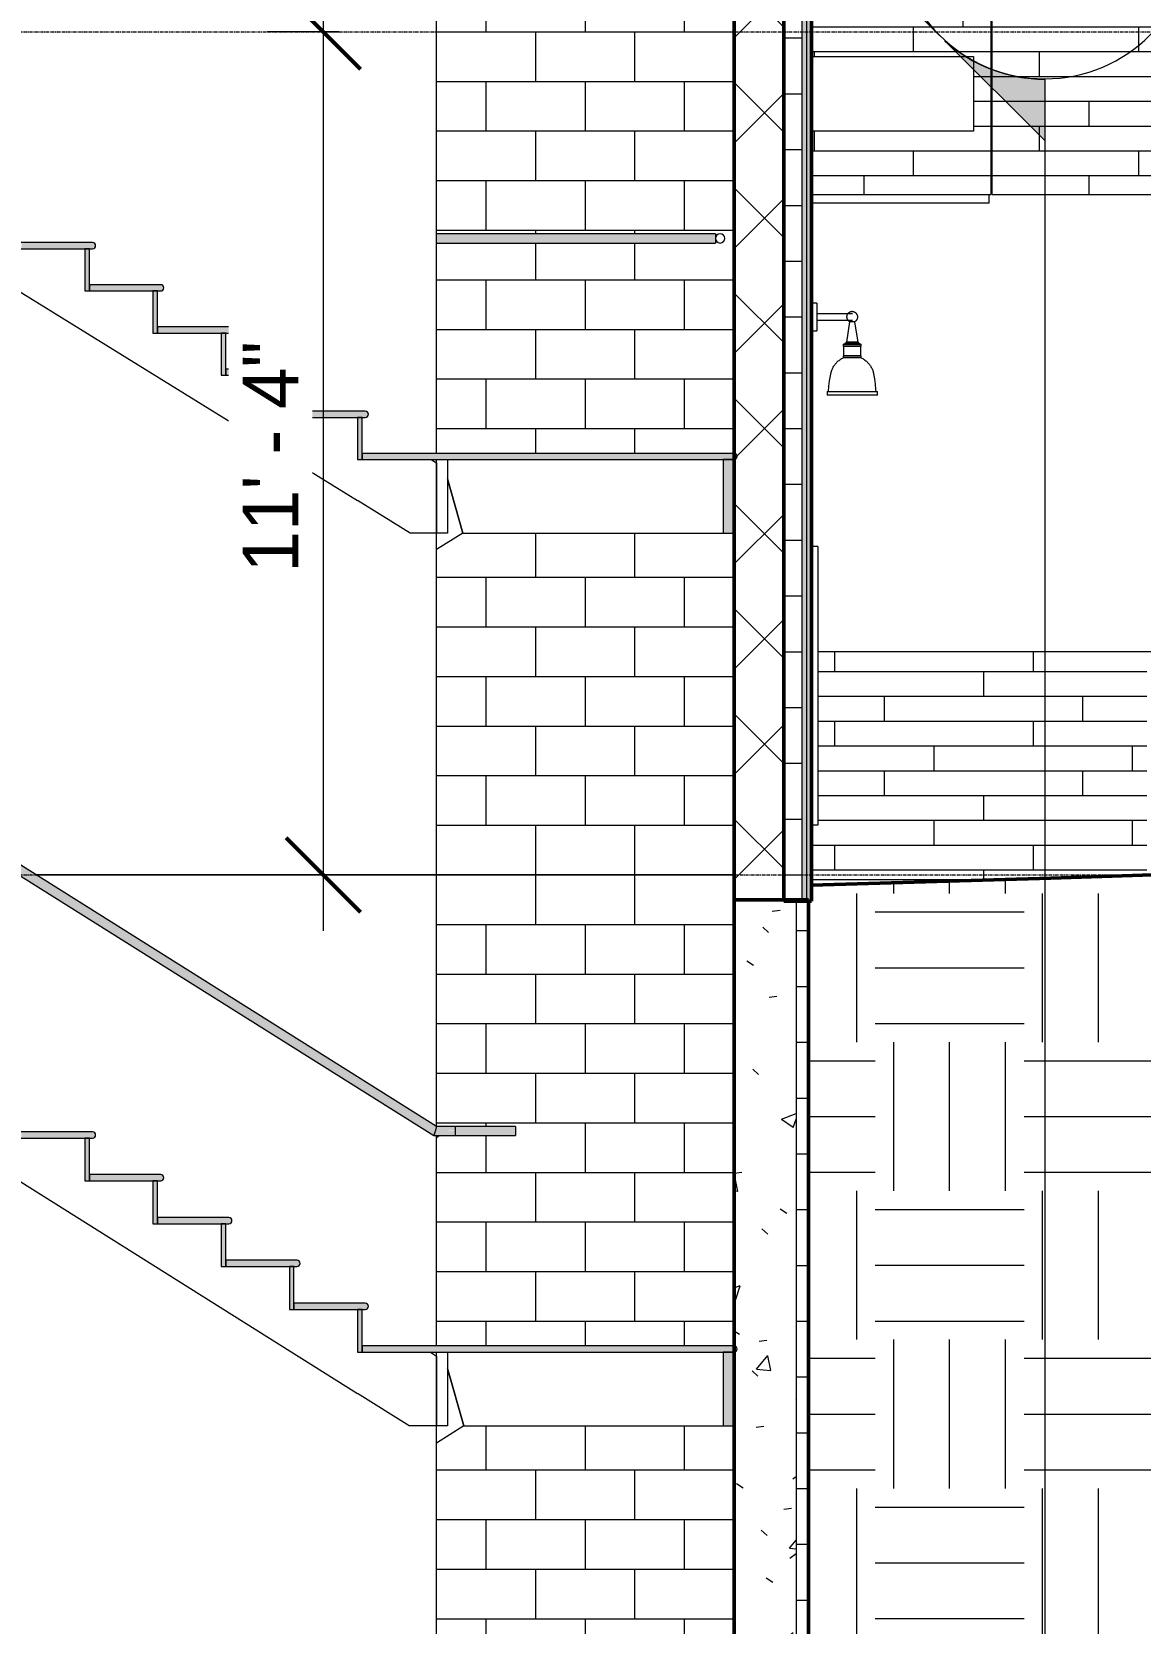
# Model space of a CAD drawing. Header units: inches. Extents: x 9661 to 16493, y -360 to 681.
# Drawn here: x 11963.9 to 12142.7, y -120.7 to 136 of the extents above; entities that cross this region are included whole.
import ezdxf

# ---------------------------------------------------------------- set-up
doc = ezdxf.new("R2010")
doc.units = ezdxf.units.IN
doc.header["$MEASUREMENT"] = 0
doc.linetypes.add('Grid Line 1_2_', pattern=[0.875, 0.5, -0.125, 0.125, -0.125])
for name, color, linetype, lineweight in [('0-1', 7, 'Continuous', 5), ('0-3', 10, 'Continuous', 13), ('A-ANNO-DIMS', 211, 'Continuous', 9), ('A-ANNO-DIMS-96', 211, 'Continuous', 9), ('A-CLNG-1', 55, 'Continuous', 13), ('A-FLOR-3', 55, 'Continuous', 13), ('A-FLOR-HRAL-1', 9, 'Continuous', 9), ('A-FLOR-HRAL-2', 7, 'Continuous', 9), ('A-FLOR-LEVL-1', 51, 'Grid Line 1_2_', 9), ('A-GENM-1', 135, 'Continuous', 9), ('A-WALL', 113, 'Continuous', 13), ('A-WALL-2', 55, 'Continuous', 13), ('A-WALL-3', 250, 'Continuous', 50), ('A-WALL-5', 8, 'Continuous', 5), ('A-WALL-6', 254, 'Continuous', 13), ('A-WALL-8', 113, 'Continuous', 50), ('A-WALL-PATT-3', 135, 'Continuous', 9), ('A-WALL-PATT-4', 252, 'Continuous', 9), ('A-WALL-PATT-5', 111, 'Continuous', 9), ('C-TOPO', 7, 'Continuous', 9), ('C-TOPO-1', 7, 'Continuous', 50), ('C-TOPO-2', 135, 'Continuous', 9), ('E-LITE-EQPM-1', 135, 'Continuous', 9), ('G-ANNO-SYMB-1', 111, 'Continuous', 9), ('I-WALL-1', 55, 'Continuous', 13), ('S-FNDN-4', 32, 'Continuous', 50), ('S-STRS-1', 31, 'Continuous', 5), ('S-STRS-2', 7, 'Continuous', 9)]:
    doc.layers.add(name, color=color, linetype=linetype, lineweight=lineweight)
doc.styles.add('Century Gothic', font='ufonts.com_century-gothic.ttf', dxfattribs={"height": 9})
doc.dimstyles.new('OD__1_8__Tol__', dxfattribs={"dimscale": 12, "dimtxt": 9.397514, "dimasz": 1, "dimexe": 0.75, "dimexo": 0.5, "dimgap": 0.125, "dimtad": 1, "dimdec": 3, "dimrnd": 0.125, "dimzin": 3, "dimdsep": 46, "dimlunit": 4, "dimtxsty": 'Century Gothic', "dimblk1": 'OBLIQUE', "dimblk2": 'OBLIQUE', "dimsah": 1, "dimcen": 0.09, "dimdle": 0.75, "dimazin": 0, "dimtfac": 1, "dimtdec": 4, "dimtix": 1, "dimtmove": 0, "dimatfit": 3, "dimfxl": 1, "dimtvp": 1, "dimtfill": 1, "dimfrac": 2, "dimtolj": 1, "dimtzin": 0, "dimarcsym": 2})
pattern_1 = [(0, (12114.152, 136.8), (0, 4), []), (90, (12114.152, 136.8), (-8, 8), [4, -28]), (90, (12130.152, 140.8), (-8, 8), [4, -28])]
pattern_2 = [(0, (10995.947, 72), (0, 9), []), (90, (10995.947, 72), (-9, 6e-16), [])]

# ---------------------------------------------------------------- blocks, each defined once
blk = doc.blocks.new('CTR  - Topography_rvt-1-BUILDING SECTION - EAST_WEST - LOOKING NORTH')
at = {"layer": 'C-TOPO'}
h = blk.add_hatch(dxfattribs=at)
h.set_pattern_fill('FP_10', color=256, style=0, pattern_type=2)
h.set_pattern_definition([(0, (10995.947, 72), (24, 24), [24, -24]), (0, (10995.947, 81), (24, 24), [24, -24]), (0, (10995.947, 90), (24, 24), [24, -24]), (90, (10998.947, 93), (-24, 24), [24, -24]), (90, (11007.947, 93), (-24, 24), [24, -24]), (90, (11016.947, 93), (-24, 24), [24, -24])])
h.paths.add_polyline_path([(12161.87, -206.52), (12266.59, -206.52), (12266.59, -30), (12200.47, -30), (12179.3, -15.82), (12144.73, 0), (12122.39, -0.71), (12089.69, -1.66), (12089.69, -4.25), (12089.19, -4.25), (12089.19, -158), (12095.19, -158), (12095.19, -170), (12083.19, -170), (12083.19, -206.52), (12137.74, -206.52)], flags=0)
at = {"layer": 'C-TOPO-1'}
for p, q in [((12089.69, -1.66), (12128.3, -0.54)), ((12128.3, -0.54), (12144.73, 0))]:
    blk.add_line(p, q, dxfattribs=at)
at = {"layer": 'C-TOPO-2'}
for p, q in [((12128.3, -0.54), (12089.69, -1.66)), ((12122.46, -0.71), (12143.79, 0)), ((12128.3, -0.54), (12144.73, 0))]:
    blk.add_line(p, q, dxfattribs=at)
blk = doc.blocks.new('Railing - Railing-2211019-BUILDING SECTION - EAST_WEST - LOOKING NORTH')
at = {"layer": 'A-FLOR-HRAL-1'}
for points in [[(12038.6, -41.32), (12041.94, -41.32), (12041.94, -40.57), (12032.19, -40.59), (12032.19, -41.32), (12033.67, -41.32)], [(12038.6, -42.07), (12041.94, -42.04), (12041.94, -41.32), (12032.19, -41.32), (12032.19, -42.07), (12033.67, -42.07)], [(11896.19, -118.07), (11896.38, -118.04), (11896.56, -117.97), (11896.72, -117.85), (11896.84, -117.69), (11896.91, -117.51), (11896.94, -117.32), (11896.91, -117.12), (11896.84, -116.94), (11896.72, -116.79), (11896.56, -116.67), (11896.38, -116.59), (11896.19, -116.57), (11896, -116.59), (11895.81, -116.67), (11895.66, -116.79), (11895.54, -116.94), (11895.46, -117.12), (11895.44, -117.32), (11895.46, -117.51), (11895.54, -117.69), (11895.66, -117.85), (11895.81, -117.97), (11896, -118.04)], [(11907.44, -117.32), (11907.46, -117.12), (11907.56, -116.79), (11907.54, -116.57), (11896.94, -116.59), (11896.94, -117.32), (11907.38, -117.32)], [(11907.54, -118.07), (11907.56, -118.04), (11907.54, -117.69), (11907.46, -117.51), (11907.44, -117.32), (11896.94, -117.32), (11896.94, -118.07), (11905.52, -118.07)]]:
    blk.add_hatch(color=256, dxfattribs=at).paths.add_polyline_path(points, flags=0)
at = {"layer": 'A-FLOR-HRAL-2'}
for p, q in [((12041.94, -40.57), (12032.19, -40.57)), ((12041.94, -40.57), (12041.94, -41.32)), ((12032.19, -42.07), (12041.94, -42.07)), ((12041.94, -41.32), (12041.94, -42.07)), ((11907.56, -116.57), (11896.94, -116.57)), ((11896.94, -117.32), (11896.94, -116.57)), ((11896.94, -118.07), (11896.94, -117.32)), ((11896.94, -118.07), (11907.56, -118.07))]:
    blk.add_line(p, q, dxfattribs=at)
for start, end in [(0, 180), (180, 0)]:
    blk.add_arc((11896.19, -117.32), 0.75, start, end, dxfattribs=at)
blk = doc.blocks.new('Railing - Railing-2254616-BUILDING SECTION - EAST_WEST - LOOKING NORTH')
at = {"layer": 'A-FLOR-HRAL-1'}
for points in [[(12074.19, 102.68), (12074.19, 103.43), (12029.19, 103.4), (12029.19, 102.68), (12073.13, 102.68)], [(12043.53, 101.93), (12074.19, 101.96), (12074.19, 102.68), (12029.19, 102.68), (12029.19, 101.93)]]:
    blk.add_hatch(color=256, dxfattribs=at).paths.add_polyline_path(points, flags=0)
at = {"layer": 'A-FLOR-HRAL-2'}
for p, q in [((12074.19, 103.43), (12029.19, 103.43)), ((12074.19, 103.43), (12074.19, 102.68)), ((12029.19, 101.93), (12074.19, 101.93)), ((12074.19, 102.68), (12074.19, 101.93))]:
    blk.add_line(p, q, dxfattribs=at)
for start, end in [(0, 180), (180, 0)]:
    blk.add_arc((12074.94, 102.68), 0.75, start, end, dxfattribs=at)
blk = doc.blocks.new('Railing - Railing-2230788-BUILDING SECTION - EAST_WEST - LOOKING NORTH')
at = {"layer": 'A-FLOR-HRAL-1'}
for points in [[(11907.97, 34.68), (11908.16, 35.43), (11897.19, 35.41), (11897.19, 34.68), (11907.92, 34.68)], [(11907.76, 33.93), (11907.97, 34.68), (11897.19, 34.68), (11897.19, 33.93), (11907.56, 33.93)], [(12028.76, -42.07), (12028.97, -41.32), (11907.97, 34.68), (11907.79, 33.92), (12028.74, -42.06)], [(12028.97, -41.32), (12029.16, -40.55), (11908.18, 35.41), (11907.97, 34.68), (12028.92, -41.28)], [(12029.46, -41.32), (12032.19, -41.27), (12032.19, -40.57), (12029.18, -40.59), (12028.97, -41.32), (12029.41, -41.32)], [(12029.62, -42.07), (12032.19, -42.03), (12032.19, -41.32), (12028.97, -41.32), (12028.79, -42.07), (12029.61, -42.07)], [(12029.19, -42.34), (12029.56, -42.07), (12029.19, -42.08), (12029.19, -42.34)], [(11907.56, -117.72), (11907.53, -116.95), (11907.46, -117.14), (11907.44, -117.33), (11907.47, -117.53), (11907.55, -117.7)]]:
    blk.add_hatch(color=256, dxfattribs=at).paths.add_polyline_path(points, flags=0)
at = {"layer": 'A-FLOR-HRAL-2'}
for p, q in [((11908.19, 35.43), (11897.19, 35.43)), ((11897.19, 34.68), (11897.19, 35.43)), ((11897.19, 33.93), (11897.19, 34.68)), ((11897.19, 33.93), (11907.76, 33.93)), ((11907.76, 33.93), (12028.76, -42.07)), ((12029.19, -40.57), (11908.19, 35.43)), ((12032.19, -40.57), (12029.19, -40.57)), ((12032.19, -40.57), (12032.19, -41.32)), ((12028.76, -42.07), (12032.19, -42.07)), ((12029.19, -42.34), (12029.62, -42.07)), ((12032.19, -41.32), (12032.19, -42.07))]:
    blk.add_line(p, q, dxfattribs=at)
for start, end in [(150, 180), (180, 210)]:
    blk.add_arc((11908.19, -117.32), 0.75, start, end, dxfattribs=at)
for points in [[(11907.97, 34.68), (11907.95, 34.62), (11907.92, 34.49), (11907.86, 34.3), (11907.82, 34.15), (11907.78, 34.03), (11907.76, 33.95), (11907.76, 33.93), (11907.76, 33.93)], [(12028.97, -41.32), (12028.95, -41.38), (12028.92, -41.51), (12028.86, -41.7), (12028.82, -41.85), (12028.78, -41.97), (12028.76, -42.05), (12028.76, -42.07), (12028.76, -42.07)]]:
    blk.add_open_spline(points, degree=3, dxfattribs=at)
for points in [[(11908.19, 35.43), (11908.19, 35.43), (11908.17, 35.38), (11908.13, 35.22), (11908.08, 35.06), (11908.03, 34.88), (11907.99, 34.75), (11907.97, 34.68)], [(12029.19, -40.57), (12029.19, -40.57), (12029.17, -40.62), (12029.13, -40.78), (12029.08, -40.94), (12029.03, -41.12), (12028.99, -41.25), (12028.97, -41.32)]]:
    blk.add_open_spline(points, degree=3, knots=[0.5, 0.5, 0.5, 0.5, 0.6666667, 0.75, 0.8333333, 0.9166667, 1, 1, 1, 1], dxfattribs=at)
blk = doc.blocks.new('CTR - 1st Phase -Stairs _ Elevators_rvt-1-BUILDING SECTION - EAST_WEST - LOOKING NORTH')
at = {"layer": 'A-WALL-PATT-3'}
h = blk.add_hatch(dxfattribs=at)
h.set_pattern_fill('FP_31', color=256, style=0, pattern_type=2)
h.set_pattern_definition([(0, (12069.189, -8), (0, 8), []), (90, (12069.189, -8), (-8, 8), [8, -8])])
h.paths.add_polyline_path([(12069.71, 0), (12077.19, 0), (12077.19, 55.12), (12033.43, 55.12), (12029.19, 52.51), (12029.19, 0), (12043.53, 0)], flags=0)
h.paths.add_polyline_path([(11897.19, 0), (11907.56, 0), (11907.56, 33.93), (11897.19, 33.93), (11897.19, 22.69)], flags=0)
h.paths.add_polyline_path([(11907.56, 35.43), (11907.56, 123.37), (11845.19, 123.37), (11845.19, 92), (11897.19, 92), (11897.19, 35.43), (11905.52, 35.43)], flags=0)
h.paths.add_polyline_path([(12033.67, 68), (12077.19, 68), (12077.19, 192.6), (12033.67, 192.6), (12029.19, 189.77), (12029.19, 103.43), (12074.19, 103.41), (12074.19, 101.93), (12029.19, 101.93), (12029.19, 68), (12030.94, 68)], flags=0)
h.paths.add_polyline_path([(12074.94, 101.93), (12074.41, 102.15), (12074.19, 102.68), (12074.41, 103.21), (12074.94, 103.43), (12075.47, 103.21), (12075.69, 102.68), (12075.47, 102.15), (12075, 101.96)], flags=0)
h.paths.add_polyline_path([(11845.19, 136), (11907.56, 136), (11907.56, 255.37), (11845.19, 255.37), (11845.19, 176.39), (11846.45, 176.35), (11846.57, 176.26), (11846.62, 176.2), (11846.62, 175.8), (11846.45, 175.65), (11846.28, 175.62), (11846.06, 175.61), (11845.19, 175.61), (11845.19, 160.22)], flags=0)
h.paths.add_polyline_path([(11845.69, 175.8), (11845.75, 176), (11845.69, 176.1), (11845.69, 175.9)], flags=0)
h.paths.add_polyline_path([(12077.19, 205.47), (12077.19, 373.37), (12029.19, 373.37), (12029.19, 240.91), (12074.19, 240.88), (12074.19, 239.41), (12029.19, 239.39), (12029.19, 205.47), (12075.44, 205.47)], flags=0)
h.paths.add_polyline_path([(12074.94, 239.41), (12074.41, 239.63), (12074.19, 240.16), (12074.41, 240.69), (12074.94, 240.91), (12075.47, 240.68), (12075.69, 240.16), (12075.47, 239.63), (12075, 239.43)], flags=0)
h.paths.add_polyline_path([(11845.19, 268), (11907.56, 268), (11907.56, 373.37), (11845.19, 373.37), (11845.19, 308.39), (11846.45, 308.35), (11846.57, 308.26), (11846.62, 308.2), (11846.62, 307.8), (11846.45, 307.65), (11846.28, 307.62), (11846.06, 307.61), (11845.19, 307.61), (11845.19, 297.74)], flags=0)
h.paths.add_polyline_path([(11845.69, 307.8), (11845.75, 308), (11845.69, 308.1), (11845.69, 307.9)], flags=0)
h = blk.add_hatch(dxfattribs=at)
h.set_pattern_fill('FP_30', color=256, style=0, pattern_type=2)
h.set_pattern_definition([(0, (12069.189, -160), (0, 8), []), (90, (12069.189, -160), (-8, 8), [8, -8])])
h.paths.add_polyline_path([(11896.94, -117.32), (11896.91, -117.51), (11896.84, -117.69), (11896.72, -117.85), (11896.56, -117.97), (11896.38, -118.04), (11896.19, -118.07), (11896, -118.04), (11895.81, -117.97), (11895.66, -117.85), (11895.54, -117.69), (11895.46, -117.51), (11895.44, -117.32), (11895.46, -117.12), (11895.54, -116.94), (11895.66, -116.79), (11895.81, -116.67), (11896, -116.59), (11896.19, -116.57), (11896.38, -116.59), (11896.56, -116.67), (11896.72, -116.79), (11896.84, -116.94), (11896.91, -117.12)], flags=0)
h.paths.add_polyline_path([(11944.95, -158), (12077.19, -158), (12077.19, -88.88), (12033.61, -88.88), (12029.19, -91.65), (12029.19, -152), (11907.56, -152), (11907.54, -118.07), (11896.94, -118.04), (11896.94, -116.57), (11907.56, -116.57), (11907.56, -12.63), (11854.19, -12.63), (11854.19, -16), (11859.19, -16), (11859.19, -35.21), (11858.4, -36), (11845.19, -36), (11845.19, -158), (11925.23, -158)], flags=0)
h.paths.add_polyline_path([(11855.19, -152), (11853.19, -152), (11853.19, -64), (11893.19, -64), (11893.19, -152), (11885.8, -152)], flags=0)
h.paths.add_polyline_path([(12029.56, -76), (12077.19, -76), (12077.19, 0), (12029.19, 0), (12029.2, -40.57), (12041.94, -40.59), (12041.94, -42.07), (12029.56, -42.11), (12029.19, -42.34), (12029.19, -76)], flags=0)
at = {"layer": 'A-WALL-PATT-4'}
h = blk.add_hatch(dxfattribs=at)
h.set_pattern_fill('FP_26', color=256, style=0, pattern_type=2)
h.set_pattern_definition([(45, (10995.947, 72), (-8.48528, 8.48528), []), (135, (10995.947, 72), (-8.48528, -8.48528), [])])
h.paths.add_polyline_path([(12085.19, -4), (12085.19, 374), (12077.19, 374), (12077.19, -4), (12083.19, -4)], flags=0)
at = {"layer": 'S-STRS-1'}
for points in [[(11964.67, 101), (11973.69, 101), (11974.04, 101.15), (11974.19, 101.5), (11974.04, 101.85), (11973.69, 102), (11962.19, 102), (11962.19, 101), (11963.59, 101)], [(11973.19, 94.2), (11973.19, 101), (11972.44, 101), (11972.44, 94.2)], [(11976.17, 94.2), (11984.69, 94.2), (11985.04, 94.35), (11985.19, 94.7), (11985.04, 95.05), (11984.69, 95.2), (11973.19, 95.2), (11973.19, 94.2)], [(11983.44, 87.4), (11984.19, 87.4), (11984.19, 94.2), (11983.44, 94.2), (11983.44, 88.4)], [(11984.19, 87.4), (11995.69, 87.4), (11996.04, 87.55), (11996.19, 87.9), (11996.04, 88.25), (11995.69, 88.4), (11984.19, 88.4)], [(11995.19, 80.6), (11995.19, 87.4), (11994.44, 87.4), (11994.44, 80.6)], [(11999.86, 80.6), (12006.69, 80.6), (12007.04, 80.75), (12007.19, 81.1), (12007.04, 81.45), (12006.69, 81.6), (11995.19, 81.6), (11995.19, 80.6)], [(12006.19, 73.8), (12006.19, 80.6), (12005.44, 80.6), (12005.44, 73.8)], [(12017.69, 73.8), (12018.04, 73.95), (12018.19, 74.3), (12018.04, 74.65), (12017.69, 74.8), (12006.19, 74.8), (12006.19, 73.8), (12016.44, 73.8)], [(12017.19, 67), (12017.19, 73.8), (12016.44, 73.8), (12016.44, 67)], [(12029.19, 67), (12077.19, 67), (12077.19, 68), (12017.19, 68), (12017.19, 67), (12028.33, 67)], [(12077.19, 55.12), (12077.19, 67), (12075.44, 67), (12075.44, 55.12)], [(11963.29, -42.45), (11973.69, -42.45), (11974.04, -42.31), (11974.19, -41.95), (11974.04, -41.6), (11973.69, -41.45), (11962.19, -41.45), (11962.19, -42.45)], [(11972.44, -49.36), (11973.19, -49.36), (11973.19, -42.45), (11972.44, -42.45), (11972.44, -48.36)], [(11983.44, -49.36), (11984.69, -49.36), (11985.04, -49.22), (11985.19, -48.86), (11985.04, -48.51), (11984.69, -48.36), (11973.19, -48.36), (11973.19, -49.36)], [(11983.44, -56.27), (11984.19, -56.27), (11984.19, -49.36), (11983.44, -49.36), (11983.44, -55.27)], [(11984.19, -56.27), (11995.69, -56.27), (11996.04, -56.13), (11996.19, -55.77), (11996.04, -55.42), (11995.69, -55.27), (11984.19, -55.27)], [(11994.44, -63.18), (11995.19, -63.18), (11995.19, -56.27), (11994.44, -56.27), (11994.44, -62.18)], [(11995.19, -63.18), (12006.69, -63.18), (12007.04, -63.04), (12007.19, -62.68), (12007.04, -62.33), (12006.69, -62.18), (11995.19, -62.18)], [(12005.44, -70.09), (12006.19, -70.09), (12006.19, -63.18), (12005.44, -63.18), (12005.44, -69.09)], [(12006.19, -70.09), (12017.69, -70.09), (12018.04, -69.94), (12018.19, -69.59), (12018.04, -69.24), (12017.69, -69.09), (12006.19, -69.09)], [(12016.44, -77), (12017.19, -77), (12017.19, -70.09), (12016.44, -70.09)], [(12017.19, -77), (12077.19, -77), (12077.19, -76), (12017.19, -76)], [(12077.19, -88.88), (12077.19, -77), (12075.44, -77), (12075.44, -88.88)]]:
    blk.add_hatch(color=256, dxfattribs=at).paths.add_polyline_path(points, flags=0)
at = {"layer": 'A-FLOR-3'}
for p, q in [((12089.69, 132), (12115.84, 132)), ((12115.84, 132), (12115.84, 120)), ((12115.84, 120), (12089.69, 120))]:
    blk.add_line(p, q, dxfattribs=at)
at = {"layer": 'A-WALL-2'}
for p, q in [((12077.19, 0), (12029.19, 0)), ((12029.19, 0), (12077.19, 0))]:
    blk.add_line(p, q, dxfattribs=at)
at = {"layer": 'A-WALL-3'}
for p, q in [((12077.19, 376), (12077.19, -4)), ((12085.19, -4), (12085.19, 376)), ((12077.19, -4), (12085.19, -4))]:
    blk.add_line(p, q, dxfattribs=at)
at = {"layer": 'I-WALL-1'}
for p, q in [((12029.19, 68), (12029.19, 192.6)), ((12029.19, 0), (12029.19, 55.12)), ((12029.19, 0), (11964.6, 0)), ((11964.6, 0), (12029.19, 0)), ((12029.19, -40.57), (12029.19, 0)), ((12029.19, -76), (12029.19, -42.07)), ((12029.19, -152), (12029.19, -88.88))]:
    blk.add_line(p, q, dxfattribs=at)
at = {"layer": 'S-STRS-2'}
for p, q in [((11919.19, 120.51), (12016.44, 60.39)), ((11973.69, 102), (11962.19, 102)), ((11962.19, 101), (11973.69, 101)), ((11973.19, 101), (11972.44, 101)), ((11972.44, 101), (11972.44, 94.2)), ((11973.19, 94.2), (11973.19, 101)), ((11984.69, 95.2), (11973.19, 95.2)), ((11973.19, 95.2), (11973.19, 94.2)), ((11972.44, 94.2), (11973.19, 94.2)), ((11973.19, 94.2), (11984.69, 94.2)), ((11984.19, 94.2), (11983.44, 94.2)), ((11983.44, 94.2), (11983.44, 87.4)), ((11984.19, 87.4), (11984.19, 94.2)), ((11983.44, 87.4), (11984.19, 87.4)), ((11995.69, 88.4), (11984.19, 88.4)), ((11984.19, 88.4), (11984.19, 87.4)), ((11984.19, 87.4), (11995.69, 87.4)), ((11995.19, 87.4), (11994.44, 87.4)), ((11994.44, 87.4), (11994.44, 80.6)), ((11995.19, 80.6), (11995.19, 87.4)), ((11994.44, 80.6), (11995.19, 80.6)), ((12006.69, 81.6), (11995.19, 81.6)), ((11995.19, 81.6), (11995.19, 80.6)), ((11995.19, 80.6), (12006.69, 80.6)), ((12006.19, 80.6), (12005.44, 80.6)), ((12005.44, 80.6), (12005.44, 73.8)), ((12006.19, 73.8), (12006.19, 80.6)), ((12017.69, 74.8), (12006.19, 74.8)), ((12006.19, 74.8), (12006.19, 73.8)), ((12005.44, 73.8), (12006.19, 73.8)), ((12006.19, 73.8), (12017.69, 73.8)), ((12017.19, 73.8), (12016.44, 73.8)), ((12016.44, 73.8), (12016.44, 67)), ((12017.19, 67), (12017.19, 73.8)), ((12016.44, 67), (12017.19, 67)), ((12077.19, 68), (12017.19, 68)), ((12017.19, 68), (12017.19, 67)), ((12017.19, 67), (12077.19, 67)), ((12028.33, 67), (12029.19, 66.47)), ((12029.19, 55.12), (12029.19, 67)), ((12030.94, 67), (12030.94, 55.12)), ((12077.19, 67), (12075.44, 67)), ((12075.44, 67), (12075.44, 55.12)), ((12077.19, 67), (12077.19, 68)), ((12077.19, 68), (12077.19, 67)), ((12077.19, 55.12), (12077.19, 67)), ((12029.19, 66.47), (12029.19, 55.12)), ((12030.94, 63.88), (12033.43, 55.12)), ((12033.43, 55.12), (12030.94, 63.88)), ((12024.95, 55.12), (12016.44, 60.39)), ((12029.19, 55.12), (12024.95, 55.12)), ((12030.94, 55.12), (12029.19, 55.12)), ((12033.43, 55.12), (12029.19, 52.51)), ((12033.43, 55.12), (12075.44, 55.12)), ((12075.44, 55.12), (12077.19, 55.12)), ((11908.19, -15.65), (12016.44, -83.64)), ((11973.69, -41.45), (11962.19, -41.45)), ((11962.19, -42.45), (11973.69, -42.45)), ((11973.19, -42.45), (11972.44, -42.45)), ((11972.44, -42.45), (11972.44, -49.36)), ((11973.19, -49.36), (11973.19, -42.45)), ((11984.69, -48.36), (11973.19, -48.36)), ((11973.19, -48.36), (11973.19, -49.36)), ((11972.44, -49.36), (11973.19, -49.36)), ((11973.19, -49.36), (11984.69, -49.36)), ((11984.19, -49.36), (11983.44, -49.36)), ((11983.44, -49.36), (11983.44, -56.27)), ((11984.19, -56.27), (11984.19, -49.36)), ((11983.44, -56.27), (11984.19, -56.27)), ((11995.69, -55.27), (11984.19, -55.27)), ((11984.19, -55.27), (11984.19, -56.27)), ((11984.19, -56.27), (11995.69, -56.27)), ((11995.19, -56.27), (11994.44, -56.27)), ((11994.44, -56.27), (11994.44, -63.18)), ((11995.19, -63.18), (11995.19, -56.27)), ((11994.44, -63.18), (11995.19, -63.18)), ((12006.69, -62.18), (11995.19, -62.18)), ((11995.19, -62.18), (11995.19, -63.18)), ((11995.19, -63.18), (12006.69, -63.18)), ((12006.19, -63.18), (12005.44, -63.18)), ((12005.44, -63.18), (12005.44, -70.09)), ((12006.19, -70.09), (12006.19, -63.18)), ((12017.69, -69.09), (12006.19, -69.09)), ((12006.19, -69.09), (12006.19, -70.09)), ((12005.44, -70.09), (12006.19, -70.09)), ((12006.19, -70.09), (12017.69, -70.09)), ((12017.19, -70.09), (12016.44, -70.09)), ((12016.44, -70.09), (12016.44, -77)), ((12017.19, -77), (12017.19, -70.09)), ((12016.44, -77), (12017.19, -77)), ((12077.19, -76), (12017.19, -76)), ((12017.19, -76), (12017.19, -77)), ((12017.19, -77), (12077.19, -77)), ((12028.19, -77), (12029.19, -77.63)), ((12029.19, -88.88), (12029.19, -77)), ((12030.94, -77), (12030.94, -88.88)), ((12077.19, -77), (12075.44, -77)), ((12075.44, -77), (12075.44, -88.88)), ((12077.19, -77), (12077.19, -76)), ((12077.19, -76), (12077.19, -77)), ((12077.19, -88.88), (12077.19, -77)), ((12029.19, -77.63), (12029.19, -88.88)), ((12030.94, -79.61), (12033.61, -88.88)), ((12033.61, -88.88), (12030.94, -79.61)), ((12024.77, -88.88), (12016.44, -83.64)), ((12029.19, -88.88), (12024.77, -88.88)), ((12030.94, -88.88), (12029.19, -88.88)), ((12033.61, -88.88), (12029.19, -91.65)), ((12033.61, -88.88), (12075.44, -88.88)), ((12075.44, -88.88), (12077.19, -88.88))]:
    blk.add_line(p, q, dxfattribs=at)
for centre in [(11973.69, 101.5), (11984.69, 94.7), (11995.69, 87.9), (12006.69, 81.1), (12017.69, 74.3), (12077.19, 67.5), (11973.69, -41.95), (11984.69, -48.86), (11995.69, -55.77), (12006.69, -62.68), (12017.69, -69.59), (12077.19, -76.5)]:
    blk.add_arc(centre, 0.5, 270, 90, dxfattribs=at)
at = {"layer": '0-3'}
for name in ['Railing - Railing-2254616-BUILDING SECTION - EAST_WEST - LOOKING NORTH', 'Railing - Railing-2230788-BUILDING SECTION - EAST_WEST - LOOKING NORTH', 'Railing - Railing-2211019-BUILDING SECTION - EAST_WEST - LOOKING NORTH']:
    blk.add_blockref(name, (0, 0), dxfattribs=at)
blk = doc.blocks.new('VISA-OW2400-02-SASS - OW2400-L30K-MVOLT-2031435-BUILDING SECTION - EAST_WEST - LOOKING NORTH')
at = {"layer": 'E-LITE-EQPM-1'}
for p, q in [((12090.56, 92.25), (12089.76, 92.25)), ((12089.76, 90), (12089.76, 92.25)), ((12089.76, 87.75), (12089.76, 90)), ((12090.56, 92.25), (12090.56, 90)), ((12096.32, 90.5), (12090.56, 90.5)), ((12090.56, 90), (12090.56, 87.75)), ((12089.76, 87.75), (12090.56, 87.75)), ((12090.56, 89.5), (12096.32, 89.5)), ((12095.82, 89.22), (12095.3, 85.93)), ((12096.67, 89.22), (12095.82, 89.22)), ((12097.19, 85.93), (12096.67, 89.22)), ((12094.8, 85.54), (12094.8, 85.29)), ((12097.7, 85.54), (12094.8, 85.54)), ((12094.8, 85.29), (12094.86, 85.22)), ((12097.7, 85.29), (12094.8, 85.29)), ((12094.86, 85.22), (12094.86, 83.72)), ((12097.63, 85.22), (12094.86, 85.22)), ((12095.27, 85.7), (12095.08, 85.7)), ((12095.08, 85.7), (12095.27, 85.7)), ((12097.19, 85.93), (12095.3, 85.93)), ((12097.42, 85.7), (12095.3, 85.7)), ((12097.07, 85.7), (12097.42, 85.7)), ((12097.63, 85.22), (12097.7, 85.29)), ((12097.63, 83.72), (12097.63, 85.22)), ((12097.7, 85.29), (12097.7, 85.54)), ((12094.86, 83.72), (12094.8, 83.66)), ((12094.8, 83.66), (12094.8, 83.41)), ((12097.7, 83.66), (12094.8, 83.66)), ((12097.7, 83.41), (12094.8, 83.41)), ((12097.63, 83.72), (12094.86, 83.72)), ((12097.7, 83.66), (12097.63, 83.72)), ((12097.7, 83.41), (12097.7, 83.66)), ((12092.19, 77.98), (12092.19, 77.38)), ((12092.19, 77.98), (12100.3, 77.98)), ((12100.3, 77.38), (12092.19, 77.38)), ((12100.3, 77.38), (12100.3, 77.98))]:
    blk.add_line(p, q, dxfattribs=at)
at = {"layer": 'E-LITE-EQPM-1', "flags": 128}
for points in [[(12095.82, 89.22), (12095.79, 89.24), (12095.76, 89.26), (12095.73, 89.29), (12095.7, 89.31), (12095.68, 89.34), (12095.65, 89.36), (12095.63, 89.39), (12095.6, 89.42), (12095.58, 89.45), (12095.56, 89.48), (12095.54, 89.51), (12095.52, 89.54), (12095.5, 89.57), (12095.48, 89.6), (12095.47, 89.64), (12095.46, 89.67), (12095.44, 89.71), (12095.43, 89.74), (12095.42, 89.78), (12095.41, 89.81), (12095.41, 89.85), (12095.4, 89.89), (12095.4, 89.92), (12095.4, 89.96), (12095.39, 90), (12095.4, 90.03), (12095.4, 90.07), (12095.4, 90.11), (12095.41, 90.14), (12095.41, 90.18), (12095.42, 90.22), (12095.43, 90.25), (12095.44, 90.29), (12095.45, 90.32), (12095.47, 90.36), (12095.48, 90.39), (12095.5, 90.42), (12095.51, 90.46), (12095.53, 90.49), (12095.55, 90.52), (12095.57, 90.55), (12095.6, 90.58), (12095.62, 90.61), (12095.64, 90.63), (12095.67, 90.66), (12095.7, 90.68), (12095.73, 90.71), (12095.75, 90.73), (12095.78, 90.75), (12095.81, 90.77), (12095.85, 90.79), (12095.88, 90.81), (12095.91, 90.83), (12095.94, 90.84), (12095.98, 90.86), (12096.01, 90.87), (12096.05, 90.88), (12096.08, 90.89), (12096.12, 90.9), (12096.16, 90.91), (12096.19, 90.91), (12096.23, 90.92), (12096.25, 90.92)], [(12096.25, 90.92), (12096.28, 90.92), (12096.32, 90.91), (12096.36, 90.91), (12096.39, 90.9), (12096.43, 90.89), (12096.46, 90.88), (12096.5, 90.87), (12096.53, 90.85), (12096.57, 90.84), (12096.6, 90.82), (12096.63, 90.8), (12096.66, 90.78), (12096.69, 90.76), (12096.72, 90.74), (12096.75, 90.72), (12096.78, 90.7), (12096.81, 90.67), (12096.83, 90.65), (12096.86, 90.62), (12096.88, 90.59), (12096.91, 90.56), (12096.93, 90.53), (12096.95, 90.5), (12096.97, 90.47), (12096.99, 90.44), (12097, 90.41), (12097.02, 90.37), (12097.03, 90.34), (12097.05, 90.3), (12097.06, 90.27), (12097.07, 90.23), (12097.08, 90.2), (12097.08, 90.16), (12097.09, 90.12), (12097.09, 90.09), (12097.1, 90.05), (12097.1, 90.01), (12097.1, 89.98), (12097.1, 89.94), (12097.09, 89.9), (12097.09, 89.87), (12097.08, 89.83), (12097.07, 89.79), (12097.07, 89.76), (12097.05, 89.72), (12097.04, 89.69), (12097.03, 89.65), (12097.02, 89.62), (12097, 89.59), (12096.98, 89.55), (12096.96, 89.52), (12096.94, 89.49), (12096.92, 89.46), (12096.9, 89.43), (12096.88, 89.4), (12096.85, 89.38), (12096.83, 89.35), (12096.8, 89.32), (12096.77, 89.3), (12096.74, 89.28), (12096.71, 89.25), (12096.68, 89.23), (12096.67, 89.22)], [(12094.8, 85.54), (12094.81, 85.56), (12094.82, 85.57), (12094.83, 85.58), (12094.85, 85.59), (12094.86, 85.61), (12094.88, 85.62), (12094.89, 85.63), (12094.91, 85.64), (12094.92, 85.65), (12094.94, 85.66), (12094.95, 85.66), (12094.97, 85.67), (12094.99, 85.68), (12095, 85.68), (12095.02, 85.69), (12095.04, 85.69), (12095.06, 85.7), (12095.07, 85.7), (12095.08, 85.7)], [(12095.08, 85.7), (12095.08, 85.7), (12095.09, 85.7), (12095.1, 85.7), (12095.11, 85.71), (12095.12, 85.71), (12095.13, 85.71), (12095.14, 85.71), (12095.15, 85.71), (12095.15, 85.72), (12095.16, 85.72), (12095.17, 85.72), (12095.18, 85.73), (12095.19, 85.73), (12095.2, 85.74), (12095.2, 85.74), (12095.21, 85.75), (12095.22, 85.75), (12095.22, 85.76), (12095.23, 85.76), (12095.24, 85.77), (12095.24, 85.78), (12095.25, 85.78), (12095.25, 85.79), (12095.26, 85.8), (12095.27, 85.81), (12095.27, 85.81), (12095.27, 85.82), (12095.28, 85.83), (12095.28, 85.84), (12095.29, 85.85), (12095.29, 85.85), (12095.29, 85.86), (12095.29, 85.87), (12095.3, 85.88), (12095.3, 85.89), (12095.3, 85.9), (12095.3, 85.91), (12095.3, 85.92), (12095.3, 85.93), (12095.3, 85.93)], [(12097.19, 85.93), (12097.19, 85.92), (12097.19, 85.91), (12097.19, 85.9), (12097.19, 85.89), (12097.2, 85.88), (12097.2, 85.87), (12097.2, 85.87), (12097.2, 85.86), (12097.21, 85.85), (12097.21, 85.84), (12097.21, 85.83), (12097.22, 85.82), (12097.22, 85.82), (12097.23, 85.81), (12097.23, 85.8), (12097.24, 85.79), (12097.24, 85.79), (12097.25, 85.78), (12097.25, 85.77), (12097.26, 85.77), (12097.27, 85.76), (12097.27, 85.75), (12097.28, 85.75), (12097.29, 85.74), (12097.29, 85.74), (12097.3, 85.73), (12097.31, 85.73), (12097.32, 85.72), (12097.33, 85.72), (12097.34, 85.72), (12097.34, 85.71), (12097.35, 85.71), (12097.36, 85.71), (12097.37, 85.71), (12097.38, 85.71), (12097.39, 85.7), (12097.4, 85.7), (12097.41, 85.7), (12097.41, 85.7), (12097.42, 85.7)], [(12097.42, 85.7), (12097.43, 85.7), (12097.45, 85.69), (12097.47, 85.69), (12097.49, 85.68), (12097.5, 85.68), (12097.52, 85.67), (12097.54, 85.66), (12097.55, 85.66), (12097.57, 85.65), (12097.59, 85.64), (12097.6, 85.63), (12097.62, 85.62), (12097.63, 85.61), (12097.64, 85.59), (12097.66, 85.58), (12097.67, 85.57), (12097.68, 85.56), (12097.69, 85.54), (12097.7, 85.54)], [(12092.8, 80.85), (12092.83, 80.99), (12092.86, 81.12), (12092.9, 81.26), (12092.95, 81.4), (12093, 81.53), (12093.06, 81.66), (12093.12, 81.79), (12093.19, 81.91), (12093.26, 82.04), (12093.34, 82.16), (12093.42, 82.28), (12093.51, 82.39), (12093.6, 82.5), (12093.69, 82.61), (12093.79, 82.71), (12093.9, 82.81), (12094, 82.9), (12094.12, 82.99), (12094.23, 83.08), (12094.35, 83.16), (12094.47, 83.23), (12094.59, 83.3), (12094.72, 83.37), (12094.8, 83.41)], [(12097.7, 83.41), (12097.82, 83.34), (12097.95, 83.28), (12098.07, 83.2), (12098.19, 83.12), (12098.31, 83.04), (12098.42, 82.95), (12098.53, 82.86), (12098.64, 82.77), (12098.74, 82.67), (12098.84, 82.56), (12098.93, 82.45), (12099.02, 82.34), (12099.11, 82.23), (12099.19, 82.11), (12099.26, 81.99), (12099.33, 81.86), (12099.4, 81.74), (12099.46, 81.61), (12099.51, 81.47), (12099.56, 81.34), (12099.61, 81.2), (12099.65, 81.07), (12099.68, 80.93), (12099.7, 80.85)], [(12092.44, 77.98), (12092.5, 78.83), (12092.6, 79.68), (12092.74, 80.52), (12092.8, 80.85)], [(12099.7, 80.85), (12099.84, 80), (12099.95, 79.16), (12100.03, 78.3), (12100.05, 77.98)]]:
    blk.add_lwpolyline(points, dxfattribs=at)
blk = doc.blocks.new('V-Series_EWC4_SPVU_RFA_2015 - 1ST FLOOR-V32-BUILDING SECTION - EAST_WEST - LOOKING NORTH')
at = {"layer": 'A-GENM-1'}
for p, q in [((12090.69, 53), (12089.69, 53)), ((12090.69, 53), (12090.69, 8)), ((12090.69, 8), (12089.69, 8))]:
    blk.add_line(p, q, dxfattribs=at)
blk = doc.blocks.new('DIMBLOCK4-BUILDING SECTION - EAST_WEST - LOOKING NORTH')
at = {"layer": 'A-ANNO-DIMS-96', "lineweight": 50}
for p, q in [((12010.92, 268), (12004.92, 274)), ((12010.92, 268), (12016.92, 262)), ((12010.92, 136), (12004.92, 142)), ((12010.92, 136), (12016.92, 130))]:
    blk.add_line(p, q, dxfattribs=at)
at = {"layer": 'A-ANNO-DIMS-96'}
for p, q in [((12013.41, 268), (12001.92, 268)), ((12010.92, 268), (12010.92, 136)), ((12010.92, 268), (12013.41, 268)), ((12013.41, 136), (12001.92, 136)), ((12010.92, 136), (12013.41, 136))]:
    blk.add_line(p, q, dxfattribs=at)
at = {"layer": 'A-ANNO-DIMS-96', "color": 0, "insert": (11997.89, 182.76), "char_height": 9, "width": 46.1821, "attachment_point": 1, "rotation": 90, "line_spacing_factor": 0.984502, "style": 'Century Gothic', "bg_fill": 3, "box_fill_scale": 1.25, "bg_fill_color": 256, "bg_fill_true_color": 13158600, "bg_fill_transparency": 0}
blk.add_mtext('11\' - 0"', dxfattribs=at)
blk = doc.blocks.new('_Oblique')
at = {"color": 0, "linetype": 'ByBlock', "lineweight": -2}
blk.add_line((-0.5, -0.5), (0.5, 0.5), dxfattribs=at)
blk = doc.blocks.new('DIMBLOCK5-BUILDING SECTION - EAST_WEST - LOOKING NORTH')
at = {"layer": 'A-ANNO-DIMS-96', "lineweight": 50}
for p, q in [((12010.92, 136), (12004.92, 142)), ((12010.92, 136), (12016.92, 130)), ((12010.92, 0), (12004.92, 6)), ((12010.92, 0), (12016.92, -6))]:
    blk.add_line(p, q, dxfattribs=at)
at = {"layer": 'A-ANNO-DIMS-96'}
for p, q in [((12013.41, 136), (12001.92, 136)), ((12010.92, 136), (12010.92, -9)), ((12010.92, 136), (12013.41, 136)), ((12013.41, 0), (12001.92, 0)), ((12010.92, 0), (12013.41, 0))]:
    blk.add_line(p, q, dxfattribs=at)
at = {"layer": 'A-ANNO-DIMS-96', "color": 0, "insert": (11997.89, 48.76), "char_height": 9, "width": 46.1821, "attachment_point": 1, "rotation": 90, "line_spacing_factor": 0.984502, "style": 'Century Gothic', "bg_fill": 3, "box_fill_scale": 1.25, "bg_fill_color": 256, "bg_fill_true_color": 13158600, "bg_fill_transparency": 0}
blk.add_mtext('11\' - 4"', dxfattribs=at)
blk = doc.blocks.new('Section - Section Head - Filled-22785-BUILDING SECTION - EAST_WEST - LOOKING NORTH')
at = {"layer": 'G-ANNO-SYMB-1'}
h = blk.add_hatch(color=256, dxfattribs=at)
edge = h.paths.add_edge_path(flags=0)
edge.add_arc((10178.19, 472.93), 24.03, 90, 132.0784, ccw=False)
edge.add_line((10178.19, 496.97), (10178.19, 506.88))
edge.add_line((10178.19, 506.88), (10162.08, 490.77))
h = blk.add_hatch(color=256, dxfattribs=at)
edge = h.paths.add_edge_path(flags=0)
edge.add_line((10161.22, 489.91), (10144.25, 472.93))
edge.add_line((10144.25, 472.93), (10154.19, 472.93))
edge.add_arc((10178.19, 472.93), 24, 135, 180, ccw=False)
h = blk.add_hatch(color=256, dxfattribs=at)
edge = h.paths.add_edge_path(flags=0)
edge.add_arc((10178.19, 472.93), 24, 180, 225, ccw=False)
edge.add_line((10154.19, 472.93), (10144.25, 472.93))
edge.add_line((10144.25, 472.93), (10161.22, 455.96))
h = blk.add_hatch(color=256, dxfattribs=at)
edge = h.paths.add_edge_path(flags=0)
edge.add_line((10162.08, 455.1), (10178.19, 438.99))
edge.add_line((10178.19, 438.99), (10178.19, 448.9))
edge.add_arc((10178.19, 472.93), 24.03, 227.9216, 270, ccw=False)
for p, q in [((10162.08, 490.77), (10178.19, 506.88)), ((10178.19, 506.88), (10178.19, 496.97)), ((10144.25, 472.93), (10161.22, 489.91)), ((10154.19, 472.93), (10144.25, 472.93)), ((10161.22, 455.96), (10144.25, 472.93)), ((10144.25, 472.93), (10154.19, 472.93)), ((10178.19, 438.99), (10162.08, 455.1)), ((10178.19, 448.9), (10178.19, 438.99))]:
    blk.add_line(p, q, dxfattribs=at)
for centre, radius, start, end in [((10178.19, 472.97), 24, 90, 270), ((10178.19, 472.93), 24.03, 90, 132.0784), ((10178.19, 472.97), 24, 270, 90), ((10178.19, 472.93), 24, 135, 180), ((10178.19, 472.93), 24, 180, 225), ((10178.19, 472.93), 24.03, 227.9216, 270)]:
    blk.add_arc(centre, radius, start, end, dxfattribs=at)

msp = doc.modelspace()

# ---------------------------------------------------------------- hatches: boundary and pattern name
at = {"layer": 'A-WALL-5'}
msp.add_hatch(color=256, dxfattribs=at).paths.add_polyline_path([(12088.1898, -4), (12088.9394, -4), (12088.9394, 230), (12088.5894, 230), (12088.5872, 231.5), (12088.1894, 231.5), (12088.1894, -4)], flags=0)
at = {"layer": 'A-WALL-6'}
msp.add_hatch(color=256, dxfattribs=at).paths.add_polyline_path([(12089.6894, -4.25), (12089.6894, 230), (12088.9394, 230), (12088.9394, -4), (12089.1894, -4), (12089.1894, -4.25)], flags=0)
at = {"layer": 'A-WALL-PATT-3'}
h = msp.add_hatch(dxfattribs=at)
h.set_pattern_fill('FP_5', color=256, style=0, pattern_type=2)
h.set_pattern_definition(pattern_1)
h.paths.add_polyline_path([(12089.6894, 109.75), (12109.7144, 109.75), (12109.7144, 120), (12089.6894, 120), (12089.6894, 114.3749)], flags=0)
h.paths.add_polyline_path([(12105.5089, 132), (12109.7144, 132), (12109.7144, 230), (12089.6894, 230), (12089.6894, 132), (12102.6787, 132)], flags=0)
h.paths.add_polyline_path([(12102.6787, 231.5), (12109.7144, 231.5391), (12109.7144, 373.25), (12085.1894, 373.25), (12085.1894, 372), (12087.1894, 372), (12087.1894, 231.5), (12089.6894, 231.5)], flags=0)
h = msp.add_hatch(dxfattribs=at)
h.set_pattern_fill('FP_5', color=256, style=0, pattern_type=2)
h.set_pattern_definition(pattern_1)
h.paths.add_polyline_path([(12118.5894, 109.75), (12118.5894, 230.125), (12118.3394, 230.125), (12118.3304, 230), (12109.7144, 230), (12109.7144, 132), (12115.8394, 132), (12115.8394, 120), (12109.7144, 120), (12109.7144, 109.75)], flags=0)
h = msp.add_hatch(dxfattribs=at)
h.set_pattern_fill('FP_9', color=256, style=0, pattern_type=2)
h.set_pattern_definition([(0, (12182.464, 136.8), (0, 4), []), (90, (12182.464, 136.8), (-8, 8), [4, -28]), (90, (12198.464, 140.8), (-8, 8), [4, -28])])
h.paths.add_polyline_path([(12184.5894, 109.75), (12184.5894, 178), (12118.7769, 178), (12118.7769, 109.75), (12122.3949, 109.75)], flags=0)
h = msp.add_hatch(dxfattribs=at)
h.set_pattern_fill('FP_42', color=256, style=0, pattern_type=2)
h.set_pattern_definition([(0, (12157.464, 0.8), (0, 4), []), (90, (12157.464, 0.8), (-8, 8), [4, -28]), (90, (12173.464, 4.8), (-8, 8), [4, -28])])
h.paths.add_polyline_path([(12120.1767, -0.75), (12122.4626, -0.7072), (12143.7894, 0), (12143.7894, 36), (12090.6894, 36), (12090.6894, 8), (12089.6894, 8), (12089.6894, -0.75), (12102.6787, -0.75)], flags=0)
at = {"layer": 'A-WALL-PATT-5'}
h = msp.add_hatch(dxfattribs=at)
h.set_pattern_fill('FP_14', color=256, style=0, pattern_type=2)
h.set_pattern_definition(pattern_2)
h.paths.add_polyline_path([(12088.1894, -4.25), (12088.1894, 231.5), (12085.1894, 231.5), (12085.1894, -4), (12087.1894, -4), (12087.1894, -4.25), (12087.8916, -4.25)], flags=0)
h = msp.add_hatch(dxfattribs=at)
h.set_pattern_fill('FP_24', color=256, style=0, pattern_type=2)
h.set_pattern_definition([(50, (10995.947, 72), (27.5427, -2.4099), [2.88, -31.68]), (355, (10995.947, 72), (-5.32784, 28.8843), [2.304, -25.344]), (100.451, (10998.243, 71.8), (22.2153, 26.4739), [2.448, -26.924]), (46.184, (10995.947, 79.68), (40.9819, -6.3564), [4.32, -47.52]), (96.636, (10999.363, 79.15), (35.8907, 37.4062), [3.671, -40.386]), (351.184, (10995.947, 79.68), (35.891, 37.4062), [3.456, -38.016]), (21, (10999.787, 77.76), (22.92104, -15.46073), [2.88, -31.68]), (326, (10999.787, 77.76), (9.3435, 27.84574), [2.304, -25.344]), (71.451, (11001.697, 76.472), (32.2648, 12.3844), [2.448, -26.924]), (37.5, (10995.947, 72), (0.466855, 12.78271), [1.267, -23.77, 1.267, -24.461, -25.44]), (37.5, (10995.947, 72), (0.466855, 12.78271), [-50.765, 1.267, -24.173]), (7.5, (10995.947, 72), (10.10159, 15.14509), [1.267, -13.402, 1.267, -23.194, -9.696]), (7.5, (10995.947, 72), (10.10159, 15.14509), [-39.13, 1.267, -8.429]), (327.5, (10987.384, 72), (20.49916, -0.86578), [1.267, -8.333, 1.267, -28.685, -39.744]), (327.5, (10987.384, 72), (20.49916, -0.86578), [-39.552, 1.267, -38.477]), (317.5, (10983.544, 72), (22.39478, 3.8443), [1.267, -11.213, 1.267, -18.624, -28.224]), (317.5, (10983.544, 72), (22.39478, 3.8443), [-32.371, 1.267, -26.957])])
h.paths.add_polyline_path([(12078.7273, -158), (12087.1894, -158), (12087.1894, -4), (12077.1894, -4), (12077.1894, -158), (12078.5894, -158)], flags=0)
h = msp.add_hatch(dxfattribs=at)
h.set_pattern_fill('FP_14', color=256, style=0, pattern_type=2)
h.set_pattern_definition(pattern_2)
h.paths.add_polyline_path([(12089.1894, -158), (12089.1894, -4), (12088.1894, -4), (12088.1894, -4.25), (12087.1894, -4.25), (12087.1894, -158)], flags=0)

# ---------------------------------------------------------------- linework, layer by layer
at = {"layer": 'A-CLNG-1'}
for q in [(12089.6894, 108.375), (12118.3394, 109.75)]:
    msp.add_line((12118.3394, 108.375), q, dxfattribs=at)
at = {"layer": 'A-FLOR-3'}
msp.add_line((12089.6894, -0.75), (12120.9875, -0.75), dxfattribs=at)
at = {"layer": 'A-FLOR-LEVL-1'}
for p, q in [((9660.5284, 136), (12376.0591, 136)), ((9660.5284, 0), (12376.0591, 0))]:
    msp.add_line(p, q, dxfattribs=at)
at = {"layer": 'A-WALL'}
for p, q in [((12088.1894, -4.25), (12088.1894, 231.5)), ((12088.9394, -4.25), (12088.9394, 230)), ((12087.1894, -4), (12087.1894, -158))]:
    msp.add_line(p, q, dxfattribs=at)
at = {"layer": 'A-WALL-2'}
for p, q in [((12118.5894, 230.125), (12118.5894, 109.75)), ((12118.7769, 178), (12118.7769, 109.75)), ((12089.6894, 109.75), (12118.5894, 109.75)), ((12118.7769, 109.75), (12184.5894, 109.75)), ((12222.7144, 36), (12090.6894, 36))]:
    msp.add_line(p, q, dxfattribs=at)
at = {"layer": 'A-WALL-8'}
for p, q in [((12085.1894, 372), (12085.1894, -4.25)), ((12089.6894, -4.25), (12089.6894, 230)), ((12085.1894, -4.25), (12089.6894, -4.25))]:
    msp.add_line(p, q, dxfattribs=at)
at = {"layer": 'G-ANNO-SYMB-1'}
msp.add_line((12127.3136, 128.3873), (12127.3136, -195.1015), dxfattribs=at)
at = {"layer": 'S-FNDN-4'}
for p, q in [((12089.1894, -4), (12077.1894, -4)), ((12077.1894, -4), (12077.1894, -158)), ((12089.1894, -158), (12089.1894, -4))]:
    msp.add_line(p, q, dxfattribs=at)

# ---------------------------------------------------------------- block references
at = {"layer": '0-1'}
for name in ['CTR - 1st Phase -Stairs _ Elevators_rvt-1-BUILDING SECTION - EAST_WEST - LOOKING NORTH', 'CTR  - Topography_rvt-1-BUILDING SECTION - EAST_WEST - LOOKING NORTH']:
    msp.add_blockref(name, (0, 0), dxfattribs=at)
at = {"layer": 'A-GENM-1'}
msp.add_blockref('V-Series_EWC4_SPVU_RFA_2015 - 1ST FLOOR-V32-BUILDING SECTION - EAST_WEST - LOOKING NORTH', (0, 0), dxfattribs=at)
at = {"layer": 'E-LITE-EQPM-1'}
msp.add_blockref('VISA-OW2400-02-SASS - OW2400-L30K-MVOLT-2031435-BUILDING SECTION - EAST_WEST - LOOKING NORTH', (0, 0), dxfattribs=at)
at = {"layer": 'G-ANNO-SYMB-1'}
msp.add_blockref('Section - Section Head - Filled-22785-BUILDING SECTION - EAST_WEST - LOOKING NORTH', (1949.1242, -320.5476), dxfattribs=at)

# ---------------------------------------------------------------- next in the draw order: dimensions: what is measured, and where the dimension line sits
at = {"layer": 'A-ANNO-DIMS'}
dim = msp.add_linear_dim(base=(12010.9224, 136), p1=(12019.4077, 268), p2=(12019.4077, 136), angle=90, dimstyle='OD__1_8__Tol__', override={"dimpost": '<>', "dimfxl": 132}, dxfattribs=at)
dim.commit()
dim.dimension.update_dxf_attribs({"geometry": 'DIMBLOCK4-BUILDING SECTION - EAST_WEST - LOOKING NORTH', "text_midpoint": (12004.696, 202)})

# ---------------------------------------------------------------- next in the draw order: dimensions: what is measured, and where the dimension line sits
dim = msp.add_linear_dim(base=(12010.9224, 0), p1=(12019.4077, 136), p2=(12019.4077, 0), angle=90, dimstyle='OD__1_8__Tol__', override={"dimpost": '<>', "dimfxl": 136}, dxfattribs=at)
dim.commit()
dim.dimension.update_dxf_attribs({"geometry": 'DIMBLOCK5-BUILDING SECTION - EAST_WEST - LOOKING NORTH', "text_midpoint": (12004.8092, 68)})

doc.saveas('drawing.dxf')
